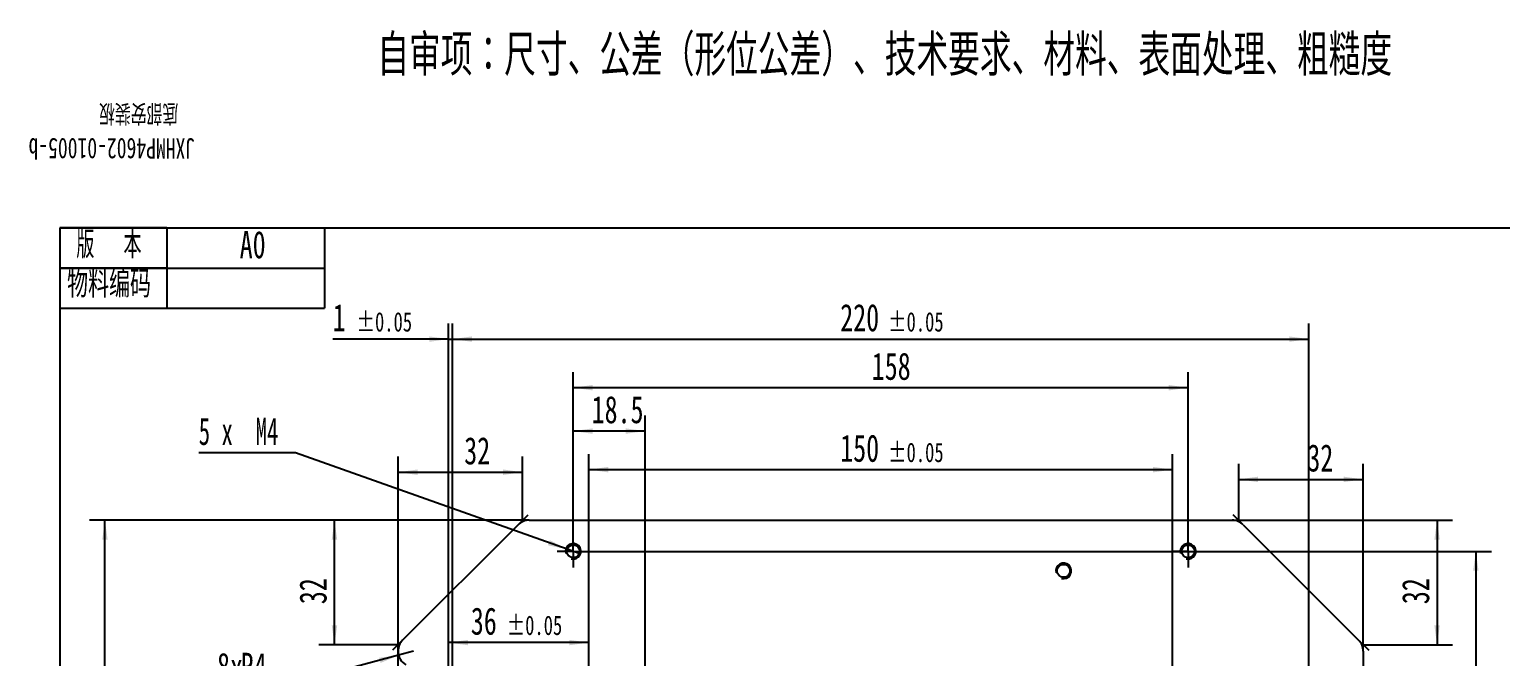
# Model space of a CAD drawing. Extents: x 10 to 515, y -34 to 231.
# Drawn here: x 10.3 to 199.3, y 150.4 to 230.9 of the extents above; entities that cross this region are included whole.
import ezdxf

# ---------------------------------------------------------------- set-up
doc = ezdxf.new("R2010")
doc.units = 0
doc.linetypes.add('SLD-SOLID', pattern=[0])
doc.layers.get('0').update_dxf_attribs({"linetype": 'CONTINUOUS'})
doc.layers.add('FORMAT', color=7, linetype='SLD-SOLID')
doc.layers.add('轮廓实线层', color=7, linetype='SLD-SOLID')
doc.styles.add('SLDTEXTSTYLE0', font='TXT', dxfattribs={"width": 0.7, "bigfont": 'bigfont'})
doc.styles.add('SLDTEXTSTYLE1', font='TXT', dxfattribs={"width": 0.7})
doc.styles.add('SLDTEXTSTYLE26', font='TXT', dxfattribs={"width": 0.6, "bigfont": 'bigfont'})
doc.styles.add('SLDTEXTSTYLE27', font='TXT', dxfattribs={"width": 0.614286})
doc.dimstyles.new('SLDDIMSTYLE1', dxfattribs={"dimtxt": 3.5, "dimasz": 2.5, "dimexe": 0, "dimexo": 0.0625, "dimgap": 0.875, "dimtad": 2, "dimlfac": 2, "dimrnd": 1e-09, "dimzin": 12, "dimtxsty": 'SLDTEXTSTYLE1', "dimsah": 1, "dimcen": 0.09, "dimazin": 3, "dimtfac": 1, "dimtofl": 0, "dimtmove": 0, "dimatfit": 3, "dimtolj": 1, "dimtzin": 12})
doc.dimstyles.new('SLDDIMSTYLE3', dxfattribs={"dimtxt": 3.5, "dimasz": 2.5, "dimexe": 0, "dimexo": 0.0625, "dimgap": 0.875, "dimtad": 2, "dimlfac": 2, "dimrnd": 1e-09, "dimzin": 12, "dimtxsty": 'SLDTEXTSTYLE1', "dimsah": 1, "dimcen": 0.09, "dimazin": 3, "dimtol": 1, "dimtp": 0.05, "dimtm": 0.05, "dimtfac": 1, "dimtofl": 0, "dimtmove": 0, "dimatfit": 3, "dimtolj": 1})
doc.dimstyles.new('SLDDIMSTYLE4', dxfattribs={"dimtxt": 3.5, "dimasz": 2.5, "dimexe": 0, "dimexo": 0.0625, "dimgap": 0.875, "dimtad": 0, "dimtih": 1, "dimtoh": 1, "dimdec": 6, "dimlfac": 2, "dimrnd": 1e-09, "dimzin": 12, "dimtxsty": 'SLDTEXTSTYLE1', "dimblk1": 'NONE', "dimsah": 1, "dimcen": 0, "dimazin": 3, "dimtfac": 1, "dimtmove": 0, "dimatfit": 3, "dimtolj": 1, "dimtzin": 12})
doc.dimstyles.new('SLDDIMSTYLE8', dxfattribs={"dimtxt": 3.5, "dimasz": 2.5, "dimexe": 0, "dimexo": 0.0625, "dimgap": 0.875, "dimtad": 2, "dimlfac": 2, "dimrnd": 1e-09, "dimzin": 12, "dimtxsty": 'SLDTEXTSTYLE1', "dimsah": 1, "dimcen": 0.09, "dimazin": 3, "dimtol": 1, "dimtp": 0.05, "dimtm": 0.05, "dimtfac": 1, "dimtmove": 0, "dimatfit": 3, "dimtolj": 1})
doc.dimstyles.new('SLDDIMSTYLE9', dxfattribs={"dimtxt": 3.5, "dimasz": 2.5, "dimexe": 0, "dimexo": 0.0625, "dimgap": 0.875, "dimtad": 0, "dimtih": 1, "dimtoh": 1, "dimlfac": 2, "dimrnd": 1e-09, "dimzin": 12, "dimtxsty": 'SLDTEXTSTYLE1', "dimsah": 1, "dimcen": 0, "dimazin": 3, "dimtfac": 1, "dimtofl": 0, "dimtmove": 0, "dimatfit": 3, "dimtolj": 1, "dimtzin": 12})

# ---------------------------------------------------------------- blocks, each defined once
blk = doc.blocks.new('SW_NOTE_0_17')
at = {"layer": 'FORMAT', "color": 0, "attachment_point": 2, "rotation": 180}
for s, insert, char_height, style in [('底部安装板', (-13.67, 1.12), 2.646, 'SLDTEXTSTYLE0'), ('JXHMP4602-01005-b', (-17.12, -3.41), 2.6458, 'SLDTEXTSTYLE1')]:
    blk.add_mtext(s, dxfattribs=dict(at, insert=insert, char_height=char_height, style=style))
blk = doc.blocks.new('_D')
at = {"layer": 'FORMAT'}
for p, q in [((74.47, 167.9), (47.47, 167.9)), ((49.47, 151.9), (49.47, 167.9)), ((57.64, 151.9), (47.47, 151.9))]:
    blk.add_line(p, q, dxfattribs=at)
for points in [[(49.47, 167.9), (49.12, 165.4), (49.82, 165.4)], [(49.47, 151.9), (49.82, 154.4), (49.12, 154.4)]]:
    blk.add_solid(points, dxfattribs=at)
at = {"layer": 'FORMAT', "insert": (44.96, 157.12), "char_height": 3.5, "attachment_point": 1, "rotation": 90, "style": 'SLDTEXTSTYLE1'}
blk.add_mtext('32', dxfattribs=at)
blk = doc.blocks.new('_D_1')
at = {"layer": 'FORMAT'}
for p, q in [((57.64, 151.9), (57.64, 176.06)), ((73.64, 167.9), (73.64, 176.06)), ((57.64, 174.06), (73.64, 174.06))]:
    blk.add_line(p, q, dxfattribs=at)
for points in [[(57.64, 174.06), (60.14, 173.71), (60.14, 174.41)], [(73.64, 174.06), (71.14, 174.41), (71.14, 173.71)]]:
    blk.add_solid(points, dxfattribs=at)
at = {"layer": 'FORMAT', "insert": (66.14, 178.57), "char_height": 3.5, "attachment_point": 1, "style": 'SLDTEXTSTYLE1'}
blk.add_mtext('32', dxfattribs=at)
blk = doc.blocks.new('_D_2')
at = {"layer": 'FORMAT'}
for p, q in [((165.64, 167.9), (165.64, 175.14)), ((181.64, 151.9), (181.64, 175.14)), ((165.64, 173.14), (181.64, 173.14))]:
    blk.add_line(p, q, dxfattribs=at)
for points in [[(165.64, 173.14), (168.14, 172.79), (168.14, 173.49)], [(181.64, 173.14), (179.14, 173.49), (179.14, 172.79)]]:
    blk.add_solid(points, dxfattribs=at)
at = {"layer": 'FORMAT', "insert": (174.46, 177.65), "char_height": 3.5, "attachment_point": 1, "style": 'SLDTEXTSTYLE1'}
blk.add_mtext('32', dxfattribs=at)
blk = doc.blocks.new('_D_3')
at = {"layer": 'FORMAT'}
for p, q in [((165.64, 167.9), (193.13, 167.9)), ((191.13, 167.9), (191.13, 151.9)), ((181.64, 151.9), (193.13, 151.9))]:
    blk.add_line(p, q, dxfattribs=at)
for points in [[(191.13, 167.9), (190.78, 165.4), (191.48, 165.4)], [(191.13, 151.9), (191.48, 154.4), (190.78, 154.4)]]:
    blk.add_solid(points, dxfattribs=at)
at = {"layer": 'FORMAT', "insert": (186.62, 157.12), "char_height": 3.5, "attachment_point": 1, "rotation": 90, "style": 'SLDTEXTSTYLE1'}
blk.add_mtext('32', dxfattribs=at)
blk = doc.blocks.new('_D_5')
at = {"layer": 'FORMAT'}
for p, q in [((74.47, 167.9), (17.98, 167.9)), ((19.98, 63.9), (19.98, 167.9)), ((54.64, 63.9), (17.98, 63.9))]:
    blk.add_line(p, q, dxfattribs=at)
for points in [[(19.98, 167.9), (19.63, 165.4), (20.33, 165.4)], [(19.98, 63.9), (20.33, 66.4), (19.63, 66.4)]]:
    blk.add_solid(points, dxfattribs=at)
at = {"layer": 'FORMAT', "insert": (15.47, 97.68), "char_height": 3.5, "attachment_point": 1, "rotation": 90, "style": 'SLDTEXTSTYLE1'}
blk.add_mtext('208', dxfattribs=at)
blk = doc.blocks.new('_D_10')
at = {"layer": 'FORMAT'}
for p, q in [((80.14, 163.9), (80.14, 186.91)), ((159.14, 163.9), (159.14, 186.91)), ((159.14, 184.91), (80.14, 184.91))]:
    blk.add_line(p, q, dxfattribs=at)
for points in [[(80.14, 184.91), (82.64, 184.56), (82.64, 185.26)], [(159.14, 184.91), (156.64, 185.26), (156.64, 184.56)]]:
    blk.add_solid(points, dxfattribs=at)
at = {"layer": 'FORMAT', "insert": (118.5, 189.42), "char_height": 3.5, "attachment_point": 1, "style": 'SLDTEXTSTYLE1'}
blk.add_mtext('158', dxfattribs=at)
blk = doc.blocks.new('_D_13')
at = {"layer": 'FORMAT'}
for p, q in [((44.45, 176.55), (32.03, 176.55)), ((79.36, 164.17), (44.45, 176.55)), ((80.92, 163.62), (79.36, 164.17))]:
    blk.add_line(p, q, dxfattribs=at)
blk.add_solid([(79.36, 164.17), (77.13, 165.34), (76.89, 164.68)], dxfattribs=at)
at = {"layer": 'FORMAT', "insert": (32.03, 181.06), "char_height": 3.5, "attachment_point": 1, "style": 'SLDTEXTSTYLE27'}
blk.add_mtext('5 x  M4', dxfattribs=at)
blk = doc.blocks.new('_NONE')
blk = doc.blocks.new('_D_19')
at = {"layer": 'FORMAT'}
for p, q in [((64.14, 82.2), (64.14, 193.15)), ((64.64, 123.15), (64.64, 193.15)), ((64.14, 191.15), (49.24, 191.15)), ((64.14, 191.15), (64.64, 191.15)), ((64.64, 191.15), (68.14, 191.15))]:
    blk.add_line(p, q, dxfattribs=at)
for points in [[(64.14, 191.15), (61.64, 191.5), (61.64, 190.8)], [(64.64, 191.15), (67.14, 190.8), (67.14, 191.5)]]:
    blk.add_solid(points, dxfattribs=at)
at = {"layer": 'FORMAT', "attachment_point": 1, "style": 'SLDTEXTSTYLE1'}
for s, insert, char_height in [('1', (49.24, 195.66), 3.5), ('±0.05', (52.3, 194.62), 2.5)]:
    blk.add_mtext(s, dxfattribs=dict(at, insert=insert, char_height=char_height))
blk = doc.blocks.new('_D_20')
at = {"layer": 'FORMAT'}
for p, q in [((64.64, 123.15), (64.64, 193.15)), ((174.64, 123.15), (174.64, 193.15)), ((64.64, 191.15), (174.64, 191.15))]:
    blk.add_line(p, q, dxfattribs=at)
for points in [[(64.64, 191.15), (67.14, 190.8), (67.14, 191.5)], [(174.64, 191.15), (172.14, 191.5), (172.14, 190.8)]]:
    blk.add_solid(points, dxfattribs=at)
at = {"layer": 'FORMAT', "attachment_point": 1, "style": 'SLDTEXTSTYLE1'}
for s, insert, char_height in [('220', (114.45, 195.66), 3.5), ('±0.05', (120.59, 194.62), 2.5)]:
    blk.add_mtext(s, dxfattribs=dict(at, insert=insert, char_height=char_height))
blk = doc.blocks.new('_D_21')
at = {"layer": 'FORMAT'}
for p, q in [((82.14, 128.65), (82.14, 176.39)), ((157.14, 125.65), (157.14, 176.39)), ((82.14, 174.39), (157.14, 174.39))]:
    blk.add_line(p, q, dxfattribs=at)
for points in [[(82.14, 174.39), (84.64, 174.04), (84.64, 174.74)], [(157.14, 174.39), (154.64, 174.74), (154.64, 174.04)]]:
    blk.add_solid(points, dxfattribs=at)
at = {"layer": 'FORMAT', "attachment_point": 1, "style": 'SLDTEXTSTYLE1'}
for s, insert, char_height in [('150', (114.45, 178.9), 3.5), ('±0.05', (120.59, 177.86), 2.5)]:
    blk.add_mtext(s, dxfattribs=dict(at, insert=insert, char_height=char_height))
blk = doc.blocks.new('_D_23')
at = {"layer": 'FORMAT'}
for p, q in [((64.14, 82.2), (64.14, 154.19)), ((82.14, 128.65), (82.14, 154.19)), ((82.14, 152.19), (64.14, 152.19))]:
    blk.add_line(p, q, dxfattribs=at)
for points in [[(64.14, 152.19), (66.64, 151.84), (66.64, 152.54)], [(82.14, 152.19), (79.64, 152.54), (79.64, 151.84)]]:
    blk.add_solid(points, dxfattribs=at)
at = {"layer": 'FORMAT', "attachment_point": 1, "style": 'SLDTEXTSTYLE1'}
for s, insert, char_height in [('36', (66.99, 156.7), 3.5), ('±0.05', (71.59, 155.66), 2.5)]:
    blk.add_mtext(s, dxfattribs=dict(at, insert=insert, char_height=char_height))
blk = doc.blocks.new('_D_25')
at = {"layer": 'FORMAT'}
for p, q in [((80.14, 165.97), (80.14, 181.34)), ((89.39, 91.4), (89.39, 181.34)), ((89.39, 179.34), (80.14, 179.34))]:
    blk.add_line(p, q, dxfattribs=at)
for points in [[(80.14, 179.34), (82.64, 178.99), (82.64, 179.69)], [(89.39, 179.34), (86.89, 179.69), (86.89, 178.99)]]:
    blk.add_solid(points, dxfattribs=at)
at = {"layer": 'FORMAT', "insert": (82.51, 183.85), "char_height": 3.5, "attachment_point": 1, "style": 'SLDTEXTSTYLE1'}
blk.add_mtext('18.5', dxfattribs=at)
blk = doc.blocks.new('_D_28')
at = {"layer": 'FORMAT'}
for p, q in [((158.21, 163.9), (198.11, 163.9)), ((196.11, 163.9), (196.11, 91.4)), ((91.47, 91.4), (198.11, 91.4))]:
    blk.add_line(p, q, dxfattribs=at)
for points in [[(196.11, 163.9), (195.76, 161.4), (196.46, 161.4)], [(196.11, 91.4), (196.46, 93.9), (195.76, 93.9)]]:
    blk.add_solid(points, dxfattribs=at)
at = {"layer": 'FORMAT', "insert": (191.6, 107.95), "char_height": 3.5, "attachment_point": 1, "rotation": 90, "style": 'SLDTEXTSTYLE1'}
blk.add_mtext('145', dxfattribs=at)
blk = doc.blocks.new('_D_33')
at = {"layer": 'FORMAT'}
for p, q in [((57.71, 150.55), (42.1, 146.37)), ((59.64, 151.07), (57.71, 150.55)), ((42.1, 146.37), (34.38, 146.37))]:
    blk.add_line(p, q, dxfattribs=at)
blk.add_arc((59.64, 151.07), 2, 180, 240, dxfattribs=at)
blk.add_solid([(57.71, 150.55), (55.2, 150.24), (55.39, 149.57)], dxfattribs=at)
at = {"layer": 'FORMAT', "char_height": 3.5, "attachment_point": 1, "style": 'SLDTEXTSTYLE1'}
for s, insert in [('8x', (34.38, 150.88)), ('R4', (37.44, 150.88))]:
    blk.add_mtext(s, dxfattribs=dict(at, insert=insert))
blk = doc.blocks.new('SW_CENTERMARKSYMBOL_10')
at = {"layer": 'FORMAT', "color": 0}
for p, q in [((0, 1.25), (0, 2.075)), ((-1.25, 0), (-2.075, 0)), ((0, 0), (-1.25, 0)), ((0, 0), (0, 1.25)), ((0, 0), (0, -1.25)), ((0, 0), (1.25, 0)), ((1.25, 0), (2.075, 0)), ((0, -1.25), (0, -2.075))]:
    blk.add_line(p, q, dxfattribs=at)
blk = doc.blocks.new('SW_CENTERMARKSYMBOL_11')
at = {"layer": 'FORMAT', "color": 0}
for p, q in [((0, 1.25), (0, 2.07)), ((-1.25, 0), (-2.07, 0)), ((0, 0), (-1.25, 0)), ((0, 0), (0, 1.25)), ((0, 0), (0, -1.25)), ((0, 0), (1.25, 0)), ((1.25, 0), (78.07, 0)), ((0, -1.25), (0, -2.07))]:
    blk.add_line(p, q, dxfattribs=at)

msp = doc.modelspace()

# ---------------------------------------------------------------- linework, layer by layer
at = {"color": 7, "linetype": 'SLD-SOLID'}
for p, q in [((58.22790461, 152.48457868), (73.05633174, 167.3130058)), ((74.4705453, 167.89879224), (164.81369105, 167.89879224)), ((166.22790461, 167.3130058), (181.05633174, 152.48457868)), ((57.64211817, 94.39879224), (57.64211817, 151.07036512)), ((181.64211817, 151.07036512), (181.64211817, 65.89879224))]:
    msp.add_line(p, q, dxfattribs=at)
for centre in [(80.14211817, 163.89879224), (159.14211817, 163.89879224), (143.14211817, 161.39879224)]:
    msp.add_circle(centre, 0.825, dxfattribs=at)
for centre, radius, start, end in [((74.4705453, 165.89879224), 2, 90, 135), ((164.81369105, 165.89879224), 2, 45, 90), ((80.14211817, 163.89879224), 1, 255, 195), ((159.14211817, 163.89879224), 1, 255, 195), ((143.14211817, 161.39879224), 1, 255, 195), ((59.64211817, 151.07036512), 2, 135, 180), ((179.64211817, 151.07036512), 2, 0, 45)]:
    msp.add_arc(centre, radius, start, end, dxfattribs=at)
at = {"layer": 'FORMAT'}
for p, q in [((27.93556797, 205.4508454), (14.18556797, 205.4508454)), ((14.18556797, 205.4508454), (14.18556797, 200.27696666)), ((27.93556797, 205.4508454), (27.93556797, 195.1317102)), ((27.93556797, 205.4508454), (27.93556797, 200.27696666)), ((48.17872144, 205.4508454), (48.17872144, 195.1317102)), ((14.18556797, 200.27696666), (48.17872144, 200.27696666)), ((27.93556797, 200.27696666), (14.18556797, 200.27696666)), ((14.18556797, 195.1317102), (48.17872144, 195.1317102)), ((73.05633174, 167.3130058), (74.34922495, 168.60589902)), ((166.22790461, 167.3130058), (164.93501139, 168.60589902)), ((74.4705453, 167.89879224), (72.64211817, 167.89879224)), ((164.81369105, 167.89879224), (166.64211817, 167.89879224)), ((58.22790461, 152.48457868), (56.93501139, 151.19168546)), ((57.64211817, 151.07036512), (57.64211817, 152.89879224)), ((181.05633174, 152.48457868), (182.34922495, 151.19168546)), ((181.64211817, 151.07036512), (181.64211817, 152.89879224))]:
    msp.add_line(p, q, dxfattribs=at)
at = {"layer": '轮廓实线层'}
for q in [(291.18556797, 205.4508454), (14.18556797, 5.4508454)]:
    msp.add_line((14.18556797, 205.4508454), q, dxfattribs=at)

# ---------------------------------------------------------------- block references
at = {"layer": 'FORMAT'}
for name, p in [('SW_NOTE_0_17', (37.9875124, 217.70717966)), ('SW_CENTERMARKSYMBOL_11', (80.14211817, 163.89879224)), ('SW_CENTERMARKSYMBOL_10', (159.14211817, 163.89879224))]:
    msp.add_blockref(name, p, dxfattribs=at)

# ---------------------------------------------------------------- texts
for s, insert, char_height, attachment_point, style in [('自审项：尺寸、公差（形位公差）、技术要求、材料、表面处理、粗糙度', (120.17009732, 230.25653498), 5.2916666667, 2, 'SLDTEXTSTYLE0'), ('版  本', (16.31484486, 205.02985207), 3.5, 1, 'SLDTEXTSTYLE26'), ('A0', (38.95999814, 205.02985207), 3.5, 2, 'SLDTEXTSTYLE1'), ('物料编码', (15.1178318, 199.97729867), 3.5, 1, 'SLDTEXTSTYLE0')]:
    msp.add_mtext(s, dxfattribs=dict(at, insert=insert, char_height=char_height, attachment_point=attachment_point, style=style))

# ---------------------------------------------------------------- dimensions: what is measured, and where the dimension line sits
for base, p1, p2, dimstyle, picture, middle in [((64.64211817, 191.14879224), (64.14211817, 82.19879224), (64.64211817, 123.14879224), 'SLDDIMSTYLE8', '_D_19', (54.05761509, 191.14879224)), ((174.64211817, 191.14879224), (64.64211817, 123.14879224), (174.64211817, 123.14879224), 'SLDDIMSTYLE3', '_D_20', (120.80478601, 191.14879224)), ((80.14211817, 184.9097026), (159.14211817, 163.89879224), (80.14211817, 163.89879224), 'SLDDIMSTYLE1', '_D_10', (120.80478601, 184.9097026)), ((80.14211817, 179.34102324), (89.39211817, 91.39879224), (80.14211817, 165.97379224), 'SLDDIMSTYLE1', '_D_25', (85.57802861, 179.34102324)), ((73.64211817, 174.06118952), (57.64211817, 151.89879224), (73.64211817, 167.89879224), 'SLDDIMSTYLE1', '_D_1', (67.67180877, 174.06118952)), ((157.14211817, 174.38612602), (82.14211817, 128.64879224), (157.14211817, 125.64879224), 'SLDDIMSTYLE3', '_D_21', (120.80478601, 174.38612602)), ((181.64211817, 173.13612602), (165.64211817, 167.89879224), (181.64211817, 151.89879224), 'SLDDIMSTYLE1', '_D_2', (175.99378867, 173.13612602)), ((64.14211817, 152.18879227), (82.14211817, 128.64879224), (64.14211817, 82.19879224), 'SLDDIMSTYLE3', '_D_23', (72.57533303, 152.18879227))]:
    dim = msp.add_linear_dim(base=base, p1=p1, p2=p2, dimstyle=dimstyle, dxfattribs=at)
    dim.commit()
    dim.dimension.update_dxf_attribs({"geometry": picture, "text_midpoint": middle, "dimtype": 160})
dim = msp.add_diameter_dim_2p(p1=(80.91969541, 163.62311373), p2=(79.36454094, 164.17447075), text='5 x  M4\\P', dimstyle='SLDDIMSTYLE4', override={"dimpost": '<>'}, dxfattribs=at)
dim.commit()
dim.dimension.update_dxf_attribs({"geometry": '_D_13', "text_midpoint": (37.44555868, 178.71839906), "dimtype": 163})
for base, p1, p2, picture, middle in [((19.9806264, 167.89879224), (54.64211817, 63.89879224), (74.4705453, 167.89879224), '_D_5', (19.9806264, 99.98398239)), ((49.46773781, 167.89879224), (57.64211817, 151.89879224), (74.4705453, 167.89879224), '_D', (49.46773781, 158.65737975)), ((191.13067567, 151.89879224), (165.64211817, 167.89879224), (181.64211817, 151.89879224), '_D_3', (191.13067567, 158.65737975)), ((196.11100332, 91.39879224), (158.21366654, 163.89879224), (91.46711817, 91.39879224), '_D_28', (196.11100332, 110.25050706))]:
    dim = msp.add_linear_dim(base=base, p1=p1, p2=p2, angle=90, dimstyle='SLDDIMSTYLE1', dxfattribs=at)
    dim.commit()
    dim.dimension.update_dxf_attribs({"geometry": picture, "text_midpoint": middle, "dimtype": 160})
dim = msp.add_radius_dim(center=(59.64211817, 151.07036512), mpoint=(57.71026652, 150.55272703), text='8x<>', dimstyle='SLDDIMSTYLE9', dxfattribs=at)
dim.commit()
dim.dimension.update_dxf_attribs({"geometry": '_D_33', "text_midpoint": (37.44555868, 148.53505501), "dimtype": 164})

doc.saveas('drawing.dxf')
